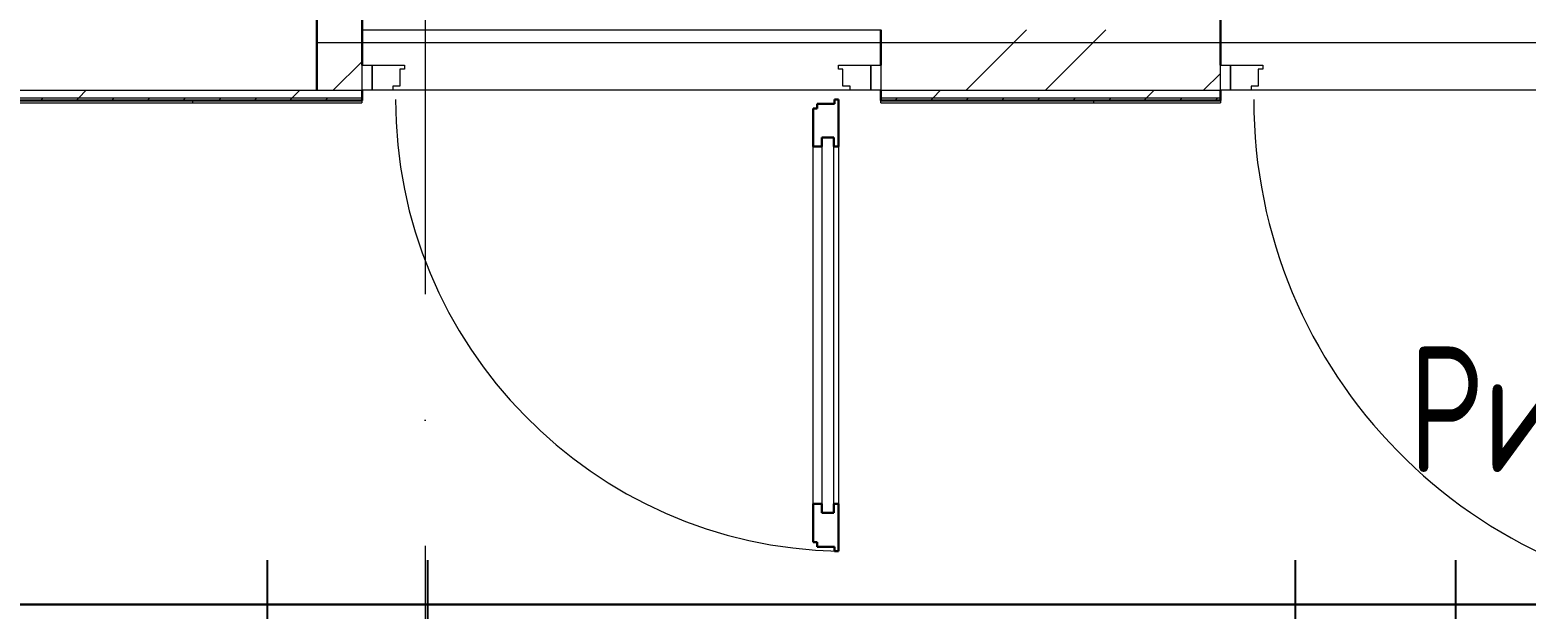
# Model space of a CAD drawing. Header units: millimetres. Extents: x -259793 to 503324, y -44556 to 93494.
# Drawn here: x -15643 to -12671, y -14150 to -12999 of the extents above; entities that cross this region are included whole.
import ezdxf

# ---------------------------------------------------------------- set-up
doc = ezdxf.new("R2010")
doc.units = ezdxf.units.MM
doc.linetypes.add('ADSK_Линия сетки', pattern=[25, 20, -2.5, 0, -2.5])
doc.linetypes.add('ADSK_Сверху', pattern=[450, 300, -150])
doc.layers.add('PDF _06 ТВ кабель эфирный', color=5, linetype='Continuous')
for name, color, linetype, lineweight in [('Аннотация', 7, 'Continuous', 18), ('Двери', 252, 'Continuous', 9), ('Линии', 7, 'Continuous', 9), ('лс', 5, 'Continuous', 30), ('Ограждение', 252, 'Continuous', 9), ('Оси', 252, 'Continuous', 9), ('Перекрытие', 252, 'Continuous', 18), ('Стены внутренние', 7, 'Continuous', 18), ('Стены наружные', 7, 'Continuous', 18), ('Стены штриховка', 7, 'Continuous', 9)]:
    doc.layers.add(name, color=color, linetype=linetype, lineweight=lineweight)
doc.layers.add('Двери открывание', color=7, linetype='Continuous', lineweight=9, true_color=0xc0c0c0)
doc.styles.add('GOST Common_3', font='', dxfattribs={"height": 3.5})
doc.styles.get('GOST Common_3').set_extended_font_data('GOST 2.304 type A')

# ---------------------------------------------------------------- blocks, each defined once
blk = doc.blocks.new('1 этаж')
at = {"layer": 'Ограждение', "true_color": 0x636466}
h = blk.add_hatch(dxfattribs=at)
h.set_pattern_fill('FP_26', color=251, style=0, pattern_type=2)
h.set_pattern_definition([(0, (-32119.8, 96), (0, 600), []), (90, (-32119.8, 96), (-600, 4e-14), [])])
h.paths.add_polyline_path([(-15780.8, -11763.7), (-14981.7, -11763.7), (-14981.7, -11758.7), (-16500.8, -11758.7), (-16500.8, -11763.7), (-15821.3, -11763.7)])
h = blk.add_hatch(dxfattribs=at)
h.set_pattern_fill('FP_30', color=251, style=0, pattern_type=2)
h.set_pattern_definition([(0, (-32129.8, 96), (0, 600), []), (90, (-32129.8, 96), (-600, 4e-14), [])])
h.paths.add_polyline_path([(-13668.7, -11763.7), (-13275.8, -11763.7), (-13275.8, -11758.7), (-13950.7, -11758.7), (-13950.7, -11763.7)])
at = {"layer": 'Двери', "color": 251, "true_color": 0x636466}
for p, q in [((-14980.7, -11688.7), (-14960.7, -11688.7)), ((-14980.7, -11738.7), (-14980.7, -11688.7)), ((-14960.7, -11688.7), (-14960.7, -11738.7)), ((-14960.7, -11688.7), (-14896.7, -11688.7)), ((-14960.7, -11738.7), (-14960.7, -11688.7)), ((-14905.7, -11696.7), (-14905.7, -11730.7)), ((-14896.7, -11696.7), (-14905.7, -11696.7)), ((-14896.7, -11688.7), (-14896.7, -11696.7)), ((-14034.7, -11688.7), (-13970.7, -11688.7)), ((-14034.7, -11696.7), (-14034.7, -11688.7)), ((-14025.7, -11696.7), (-14034.7, -11696.7)), ((-14025.7, -11730.7), (-14025.7, -11696.7)), ((-13970.7, -11688.7), (-13950.7, -11688.7)), ((-13970.7, -11738.7), (-13970.7, -11688.7)), ((-13970.7, -11688.7), (-13970.7, -11738.7)), ((-13950.7, -11688.7), (-13950.7, -11738.7)), ((-13275.8, -11688.7), (-13255.8, -11688.7)), ((-13275.8, -11738.7), (-13275.8, -11688.7)), ((-13255.8, -11688.7), (-13255.8, -11738.7)), ((-13255.8, -11688.7), (-13191.8, -11688.7)), ((-13255.8, -11738.7), (-13255.8, -11688.7)), ((-13200.8, -11696.7), (-13200.8, -11730.7)), ((-13191.8, -11696.7), (-13200.8, -11696.7)), ((-13191.8, -11688.7), (-13191.8, -11696.7)), ((-14960.7, -11738.7), (-14980.7, -11738.7)), ((-14919.7, -11738.7), (-14960.7, -11738.7)), ((-14919.7, -11730.7), (-14919.7, -11738.7)), ((-14905.7, -11730.7), (-14919.7, -11730.7)), ((-14011.7, -11730.7), (-14025.7, -11730.7)), ((-14011.7, -11738.7), (-14011.7, -11730.7)), ((-13970.7, -11738.7), (-14011.7, -11738.7)), ((-13950.7, -11738.7), (-13970.7, -11738.7)), ((-13255.8, -11738.7), (-13275.8, -11738.7)), ((-13214.8, -11738.7), (-13255.8, -11738.7)), ((-13214.8, -11730.7), (-13214.8, -11738.7)), ((-13200.8, -11730.7), (-13214.8, -11730.7)), ((-14084.7, -12560.7), (-14084.7, -11850.7)), ((-14067.7, -11832.7), (-14067.7, -12578.7)), ((-14043.7, -11832.7), (-14067.7, -11832.7)), ((-14043.7, -12578.7), (-14043.7, -11832.7)), ((-14034.7, -11850.7), (-14034.7, -12560.7)), ((-14067.7, -12578.7), (-14043.7, -12578.7))]:
    blk.add_line(p, q, dxfattribs=at)
at = {"layer": 'Двери', "color": 251, "lineweight": 30, "true_color": 0x636466}
for p, q in [((-14076.7, -11774.7), (-14076.7, -11765.7)), ((-14076.7, -11765.7), (-14042.7, -11765.7)), ((-14042.7, -11756.7), (-14034.7, -11756.7)), ((-14042.7, -11765.7), (-14042.7, -11756.7)), ((-14034.7, -11756.7), (-14034.7, -11850.7)), ((-14084.7, -11774.7), (-14076.7, -11774.7)), ((-14084.7, -11850.7), (-14084.7, -11774.7)), ((-14084.7, -11850.7), (-14067.7, -11850.7)), ((-14067.7, -11850.7), (-14067.7, -11832.7)), ((-14067.7, -11832.7), (-14043.7, -11832.7)), ((-14043.7, -11832.7), (-14043.7, -11850.7)), ((-14043.7, -11850.7), (-14034.7, -11850.7)), ((-14084.7, -12636.7), (-14084.7, -12560.7)), ((-14084.7, -12560.7), (-14067.7, -12560.7)), ((-14067.7, -12560.7), (-14067.7, -12578.7)), ((-14043.7, -12560.7), (-14034.7, -12560.7)), ((-14043.7, -12578.7), (-14043.7, -12560.7)), ((-14034.7, -12560.7), (-14034.7, -12654.7)), ((-14067.7, -12578.7), (-14043.7, -12578.7)), ((-14076.7, -12636.7), (-14084.7, -12636.7)), ((-14076.7, -12645.7), (-14076.7, -12636.7)), ((-14042.7, -12645.7), (-14076.7, -12645.7)), ((-14042.7, -12654.7), (-14042.7, -12645.7)), ((-14034.7, -12654.7), (-14042.7, -12654.7))]:
    blk.add_line(p, q, dxfattribs=at)
at = {"layer": 'Двери открывание', "color": 251, "true_color": 0x636466}
for centre, radius, end in [((-14016.7, -11756.7), 898, 268.8515), ((-12211.8, -11756.7), 998, 268.9666)]:
    blk.add_arc(centre, radius, 180, end, dxfattribs=at)
at = {"layer": 'Линии', "color": 251, "linetype": 'ADSK_Сверху', "ltscale": 100, "true_color": 0x636466}
blk.add_line((-15070.8, -11643.7), (-4250.8, -11643.7), dxfattribs=at)
at = {"layer": 'Ограждение', "color": 251, "true_color": 0x636466}
for p, q in [((-16500.8, -11763.7), (-14981.7, -11763.7)), ((-14981.7, -11758.7), (-14981.7, -11763.7)), ((-13950.7, -11763.7), (-13950.7, -11758.7)), ((-13950.7, -11763.7), (-13275.8, -11763.7)), ((-13275.8, -11758.7), (-13275.8, -11763.7))]:
    blk.add_line(p, q, dxfattribs=at)
at = {"layer": 'Оси', "color": 251, "linetype": 'ADSK_Линия сетки', "ltscale": 100, "true_color": 0x636466}
blk.add_line((-14855.8, -2643.7), (-14855.8, -32499.9), dxfattribs=at)
at = {"layer": 'Перекрытие', "color": 251, "ltscale": 100, "true_color": 0x636466}
blk.add_line((-14980.7, -11618.7), (-13950.8, -11618.7), dxfattribs=at)
at = {"layer": 'Стены внутренние', "color": 251, "true_color": 0x636466}
blk.add_line((-15780.8, -11738.7), (-15070.8, -11738.7), dxfattribs=at)
at = {"layer": 'Стены наружные', "color": 251, "lineweight": 30, "true_color": 0x636466}
for p, q in [((-15070.8, -11348.7), (-15070.8, -11738.7)), ((-14980.7, -11688.7), (-14980.7, -11588.7)), ((-13275.8, -11688.7), (-13275.8, -11588.7)), ((-13950.7, -11618.7), (-13950.7, -11688.7)), ((-14980.7, -11758.7), (-14980.7, -11738.7)), ((-13950.7, -11738.7), (-13950.7, -11758.7)), ((-13275.8, -11758.7), (-13275.8, -11738.7)), ((-16500.8, -11758.7), (-14980.7, -11758.7)), ((-13950.7, -11758.7), (-13275.8, -11758.7))]:
    blk.add_line(p, q, dxfattribs=at)
at = {"layer": 'Стены наружные', "color": 251, "linetype": 'Continuous', "lineweight": 9, "true_color": 0x636466}
for p, q in [((-13780.9, -11738.7), (-13660.9, -11618.7)), ((-13623.7, -11738.7), (-13503.7, -11618.7)), ((-15038.1, -11738.7), (-14980.7, -11681.3)), ((-13309.4, -11738.7), (-13275.8, -11705.1)), ((-15543.9, -11753.7), (-15528.9, -11738.7)), ((-15119.6, -11753.7), (-15104.6, -11738.7)), ((-13846.8, -11753.7), (-13831.8, -11738.7)), ((-13422.5, -11753.7), (-13407.5, -11738.7)), ((-15619.6, -11758.7), (-15614.6, -11753.7)), ((-15548.9, -11758.7), (-15543.9, -11753.7)), ((-15478.2, -11758.7), (-15473.2, -11753.7)), ((-15407.4, -11758.7), (-15402.4, -11753.7)), ((-15336.7, -11758.7), (-15331.7, -11753.7)), ((-15266, -11758.7), (-15261, -11753.7)), ((-15195.3, -11758.7), (-15190.3, -11753.7)), ((-15124.6, -11758.7), (-15119.6, -11753.7)), ((-15053.9, -11758.7), (-15048.9, -11753.7)), ((-14983.2, -11758.7), (-14980.7, -11756.2)), ((-13922.5, -11758.7), (-13917.5, -11753.7)), ((-13851.8, -11758.7), (-13846.8, -11753.7)), ((-13781.1, -11758.7), (-13776.1, -11753.7)), ((-13710.4, -11758.7), (-13705.4, -11753.7)), ((-13639.7, -11758.7), (-13634.7, -11753.7)), ((-13569, -11758.7), (-13564, -11753.7)), ((-13498.3, -11758.7), (-13493.3, -11753.7)), ((-13427.5, -11758.7), (-13422.5, -11753.7)), ((-13356.8, -11758.7), (-13351.8, -11753.7)), ((-13286.1, -11758.7), (-13281.1, -11753.7))]:
    blk.add_line(p, q, dxfattribs=at)
at = {"layer": 'Стены наружные', "color": 251, "true_color": 0x636466}
for p, q in [((-14011.7, -11738.7), (-14919.7, -11738.7)), ((-12206.8, -11738.7), (-13214.8, -11738.7))]:
    blk.add_line(p, q, dxfattribs=at)
at = {"layer": 'Стены штриховка', "color": 251, "true_color": 0x636466}
for p, q in [((-15070.8, -11738.7), (-14980.7, -11738.7)), ((-13950.7, -11738.7), (-13275.8, -11738.7)), ((-16500.8, -11753.7), (-14980.7, -11753.7)), ((-13950.7, -11753.7), (-13275.8, -11753.7))]:
    blk.add_line(p, q, dxfattribs=at)
at = {"layer": 'Аннотация', "color": 251, "true_color": 0x636466, "style": 'GOST Common_3', "width": 0.9}
blk.add_text('Ригель', height=250, dxfattribs=at).set_placement((-12902.3, -12498))

msp = doc.modelspace()

# ---------------------------------------------------------------- linework, layer by layer
at = {"layer": 'PDF _06 ТВ кабель эфирный', "color": 0, "lineweight": 25}
for points in [[(-15171.76442, -14052.55456), (-15171.76442, -14140.7387)], [(-14853.11484, -14052.55456), (-14853.11484, -14140.7387)], [(-13129.64579, -14052.55456), (-13129.64579, -14140.7387)], [(-12810.99621, -14052.55456), (-12810.99621, -14140.7387)], [(-15171.76442, -14140.7387), (-15171.76442, -14228.92285)], [(-14853.11484, -14140.7387), (-14853.11484, -14228.92285)], [(-13129.64579, -14140.7387), (-13129.64579, -14228.92285)], [(-12810.99621, -14140.7387), (-12810.99621, -14228.92285)]]:
    msp.add_lwpolyline(points, dxfattribs=at)
at = {"layer": 'лс', "color": 104}
msp.add_line((-17373.7635, -14140.7387), (-8822.97685, -14140.7387), dxfattribs=at)

# ---------------------------------------------------------------- block references
msp.add_blockref('1 этаж', (-2, -1380.07963))

doc.saveas('drawing.dxf')
